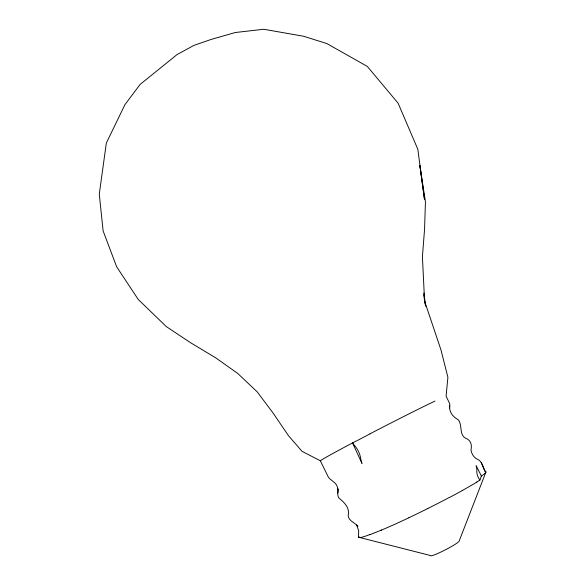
<?xml version="1.0" encoding="UTF-8"?>
<svg xmlns="http://www.w3.org/2000/svg" width="585" height="585" viewBox="0 0 585 585"><rect width="100%" height="100%" fill="white"/><g stroke="black" fill="none" stroke-linecap="round" stroke-linejoin="round"><path stroke-width="0.88" d="M425.295 304.631L424.586 301.143L422.414 256.625L424.571 229.13L425.441 201.803L419.84 165.46L424.476 199.317L417.829 149.292L398.122 103.209L367.343 66.449L326.891 43.582L303.637 36.263L263.718 29.25L235.287 32.519L211.243 39.4L193.92 45.389L177.036 54.588L140.137 84.401L124.971 104.605L106.324 143.084L99.282 194.161L103.121 230.914L116.649 266.797L138.265 299.483L166.279 326.576L190.534 342.693L215.587 357.757L237.685 373.391L257.232 391.899L273.202 413.207L288.456 435.657L302.036 451.335L320.361 460.79L328.339 477.119C330.934 480.811 336.214 482.259 337.391 487.129C338.956 490.596 336.587 494.574 338.773 497.864C344.06 502.347 350.027 507.546 348.17 515.502C348.565 521.096 354.912 522.456 357.859 526.332L356.66 525.045L358.685 530.763L358.554 536.482M337.779 493.126L338.02 491.1M449.858 405.8L449.536 407.95L449.814 403.884L446.092 396.191L447.898 377.274L440.966 349.888L424.586 301.143L423.847 294.906M476.658 482.15L479.934 480.051L481.382 476.036A71.714 4.08 -27.2 0 0 485.228 471.583C482.808 467.766 482.574 461.953 478.179 459.649C474.128 458.15 471.62 454.135 470.983 449.989C471.876 446.004 471.408 441.2 467.393 439.05C458.296 435.957 462.925 425.697 458.355 419.869C453.697 417.273 449.463 412.937 449.631 407.218M320.361 460.79A70.836 1.462 -27.2 0 1 352.55 442.925L356.74 440.761M481.206 462.574L485.718 472.585L459.166 541.037A16.175 1.645 -27.2 0 1 444.249 550.412A16.175 1.645 -27.2 0 1 430.384 555.501L359.197 537.374M358.883 537.513L359.563 537.622M352.55 442.925L361.976 463.444L360.828 459.422A13.279 6.413 65.7 0 0 354.378 445.382L352.623 442.969M481.382 476.036L476.11 465.55L476.87 469.689A13.17 11.817 57.9 0 0 479.934 480.051M337.962 489.586L338.071 490.215L337.808 488.577M423.862 293.056L425.748 306.343M370.108 433.734A70.836 1.462 -27.2 0 1 434.977 401.083M357.435 440.49A68.759 2.954 -26.9 0 1 370.495 433.631M448.87 497.711A69.688 4.205 -26.3 0 1 427.752 508.519M427.818 508.541A70.039 4.658 -26.2 0 1 408.886 517.74M408.805 517.813A70.514 5.002 -26.3 0 1 381.025 530.281M381.427 530.039A69.769 4.387 -26 0 1 369.925 534.639M370.363 534.397A70.141 4.57 -26.2 0 1 359.658 537.571M358.861 537.52A70.258 4.629 -26.3 0 1 359.029 536.555M476.892 482.04A69.308 3.861 -26.4 0 1 462.26 490.53M462.64 490.376A69.491 4.073 -26.3 0 1 449.353 497.55"/></g></svg>
